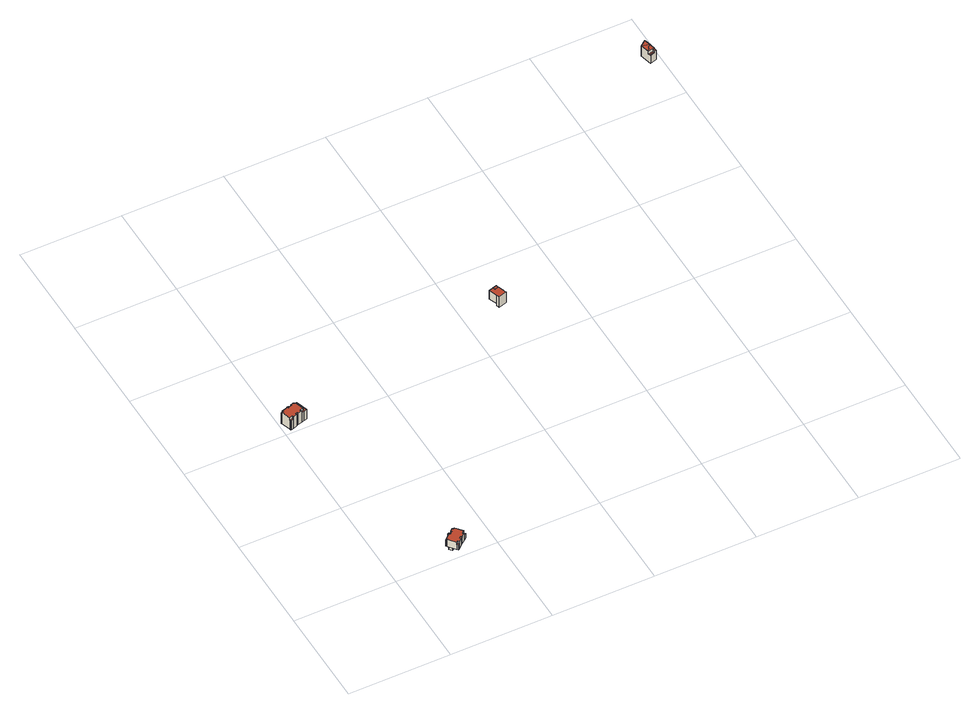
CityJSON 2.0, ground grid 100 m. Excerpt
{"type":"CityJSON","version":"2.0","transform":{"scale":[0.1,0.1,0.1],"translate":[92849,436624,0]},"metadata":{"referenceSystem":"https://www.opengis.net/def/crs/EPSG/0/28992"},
"CityObjects":{
"building1":{"type":"Building","attributes":{"typeOmschr":"tussenpand","statusOmschr":"Pand in gebruik","deviation":"yes","aantalBouwlagen":6,"hoogste_bouwlaag":4,"laagste_bouwlaag":1,"yearOfConstruction":1981},"address":[{"country":"Nederland","locality":"Rotterdam","thoroughfareNumber":"88-89","thoroughfareName":"Scheepmakerskade","postcode":"3011VX"}],"geometry":[{"type":"Solid","lod":"2","boundaries":[[[[0,1,2,3,4]],[[5,6,7,8]],[[9,10,11,12,13,14,15,16,17,18,19,20,21,22,23,24,25,26,27,28,29,30,31,32,33,34,35,36,37,38,39,40,41]],[[21,42,43,22]],[[21,20,44,45,42]],[[35,46,47,36]],[[48,49,50]],[[51,52,53]],[[54,55,56]],[[8,7,57]],[[6,5,58]],[[19,59,44,20]],[[18,60,59,19]],[[17,61,60,18]],[[16,62,61,17]],[[15,63,62,16]],[[14,64,63,15]],[[13,65,64,14]],[[12,66,65,13]],[[11,67,66,12]],[[10,68,67,11]],[[9,69,68,10]],[[41,70,69,9]],[[40,71,70,41]],[[39,72,71,40]],[[38,73,72,39]],[[37,74,73,38]],[[36,47,74,37]],[[75,76,77]],[[34,78,46,35]],[[33,79,78,34]],[[79,33,32,80]],[[80,32,31,81]],[[81,31,30,82]],[[82,30,29,83]],[[83,29,28,84]],[[84,28,27,85]],[[86,26,25,87]],[[24,88,87,25]],[[88,24,23,89]],[[89,23,22,43]],[[90,91,92,93]],[[93,92,94,95]],[[90,96,97,98,91]],[[91,98,99,100]],[[101,102,97,96]],[[42,45,103,49,104]],[[105,104,49,48,76,75]],[[105,75,106,107]],[[27,26,86,108,109,85]],[[110,85,109,52,51]],[[86,111,55,54,108]],[[110,51,103,45]],[[102,101,55,111]],[[107,106,112,113]],[[114,113,112,115,0]],[[114,0,4,116]],[[116,4,3,117]],[[118,1,0,115]],[[1,118,119,2]],[[95,94,120,121,6,58]],[[119,57,7,122,123,2]],[[100,99,120,94]],[[2,123,117,3]],[[6,121,122,7]],[[116,117,123,122,121,120,99,98,97,102,111,86,87,88,89,43,42,104,105,107,113,114]],[[75,77,112,106]],[[103,51,53,50,49]],[[112,77,76,48,50,53,52,109,108,54,56,96,90,93,95,58,5,8,57,119,118,115]],[[91,100,94,92]],[[65,66,67,68,69,70,71,72,73,74,47,46,78,79,80,81,82,83,84,85,110,45,44,59,60,61,62,63,64]],[[55,101,96,56]]]],"semantics":{"surfaces":[{"type":"RoofSurface"},{"type":"GroundSurface"},{"type":"WallSurface"},{"type":"OuterCeilingSurface"}],"values":[[0,0,1,2,2,2,2,2,2,2,2,2,2,2,2,2,2,2,2,2,2,2,2,2,2,2,2,2,2,2,2,2,2,2,2,2,2,2,2,2,2,2,2,2,2,2,2,2,2,2,2,2,2,2,2,2,2,2,2,2,2,2,2,2,2,3,0,0,0,0,0,0]]}}]},
"building2":{"type":"Building","attributes":{"typeOmschr":"tussenpand","statusOmschr":"Pand in gebruik","deviation":"yes","aantalBouwlagen":7,"hoogste_bouwlaag":5,"laagste_bouwlaag":1,"yearOfConstruction":1980},"address":[{"country":"Nederland","locality":"Rotterdam","thoroughfareNumber":"53-49","thoroughfareName":"Wijnkade","postcode":"3011VZ"}],"geometry":[{"type":"Solid","lod":"2","boundaries":[[[[124,125,126,127]],[[128,129,130,131,132,133,134,135,136,137,138,139,140,141,142,143,144,145,146,147,148,149]],[[139,138,150,151,152,153]],[[154,155,156,157]],[[155,154,158,159]],[[160,161,162]],[[143,163,164,144]],[[165,166,167]],[[168,169,170]],[[171,172,173]],[[127,126,174]],[[125,124,175]],[[133,176,177,134]],[[132,178,176,133]],[[131,179,178,132]],[[130,180,179,131]],[[129,181,180,130]],[[128,182,181,129]],[[149,183,182,128]],[[148,184,183,149]],[[147,185,184,148]],[[146,186,185,147]],[[145,187,186,146]],[[144,164,187,145]],[[135,134,177,188,189]],[[142,190,163,143]],[[141,191,190,142]],[[140,192,191,141]],[[192,140,139,153]],[[150,138,137,193]],[[193,137,136,194]],[[195,196,197,198,199]],[[195,199,200,201]],[[201,200,202,203]],[[203,202,204,205]],[[206,207,169,168,161,160]],[[207,189,188,208,169]],[[209,153,152,166,165]],[[206,160,197,196]],[[209,165,208,188]],[[210,211,157,156]],[[212,213,214,215,216]],[[216,215,211,210]],[[217,218,214,213]],[[150,219,172,171,151]],[[218,217,172,219]],[[199,198,220,221]],[[221,220,222,223]],[[224,225,223,222]],[[225,224,226,227]],[[228,229,230,231]],[[212,216,229,228]],[[174,126,232,233,227,226]],[[231,230,234,235,125,175]],[[236,237,205,204]],[[227,233,237,236]],[[159,158,234,230]],[[125,235,232,126]],[[198,197,220]],[[160,162,197]],[[197,162,220]],[[237,233,232,235,234,158,154,157,211,215,214,218,219,150,193,194,189,207,206,196,195,201,203,205]],[[199,221,223,225,227,236,204,202,200]],[[230,229,216,210,156,155,159]],[[183,184,185,186,187,164,163,190,191,192,153,209,188,177,176,178,179,180,181,182]],[[208,165,167,170,169]],[[217,213,173,172]],[[162,161,168,170,167,166,152,151,171,173,213,212,228,231,175,124,127,174,226,224,222,220]],[[135,189,194,136]]]],"semantics":{"surfaces":[{"type":"RoofSurface"},{"type":"GroundSurface"},{"type":"WallSurface"},{"type":"OuterCeilingSurface"}],"values":[[0,1,2,2,2,2,2,2,2,2,2,2,2,2,2,2,2,2,2,2,2,2,2,2,2,2,2,2,2,2,2,2,2,2,2,2,2,2,2,2,2,2,2,2,2,2,2,2,2,2,2,2,2,2,2,2,2,2,0,0,0,3,0,0,0,0,0,0,2]]}}]},
"building3":{"type":"Building","attributes":{"typeOmschr":"half vrijstaand","statusOmschr":"Pand in gebruik","deviation":"yes","aantalBouwlagen":5,"hoogste_bouwlaag":3,"laagste_bouwlaag":1,"yearOfConstruction":1956},"address":[{"country":"Nederland","locality":"Rotterdam","thoroughfareNumber":"3","thoroughfareName":"Bierstraat","postcode":"3011XA"},{"country":"Nederland","locality":"Rotterdam","thoroughfareNumber":"42-38","thoroughfareName":"Wijnhaven","postcode":"3011XA"}],"geometry":[{"type":"Solid","lod":"2","boundaries":[[[[238,239,240,241]],[[242,243,241,240]],[[244,245,246,247,248]],[[249,250,251,252,253]],[[254,255,250,249]],[[253,252,239,238]],[[256,257,258,259,260,254,249,253,238,241,243,261,262]],[[245,260,259,246]],[[263,264,250,255,265,266,267]],[[246,259,258,247]],[[268,269,264,262,261]],[[267,266,248,247,258,257]],[[265,244,248,266]],[[263,256,262,264]],[[267,257,256,263]],[[268,261,243,242]],[[251,250,264,269]],[[240,239,252,251,269,268,242]],[[265,255,254,260,245,244]]]],"semantics":{"surfaces":[{"type":"WallSurface"},{"type":"RoofSurface"},{"type":"GroundSurface"},{"type":"OuterCeilingSurface"}],"values":[[0,0,1,0,0,0,1,0,2,0,0,0,0,0,0,0,0,3,0]]}}]},
"building4":{"type":"Building","attributes":{"statusOmschr":"Pand in gebruik","typeOmschr":"tussenpand","aantalBouwlagen":1,"hoogste_bouwlaag":0,"laagste_bouwlaag":0,"yearOfConstruction":1608},"address":[{"country":"Nederland","locality":"Rotterdam","thoroughfareNumber":"22","thoroughfareName":"Oost-Wijnstraat","postcode":"3011TZ"}],"geometry":[{"type":"Solid","lod":"2","boundaries":[[[[270,271,272,273,274,275,276]],[[277,273,272,278,279]],[[280,271,270,281,282]],[[280,282,283,284]],[[285,277,279,284,283,286]],[[287,275,274,285,286,288]],[[282,281,289,290]],[[290,289,287,288]],[[279,291,284]],[[278,291,279]],[[278,272,291]],[[272,271,291]],[[289,276,287]],[[276,275,287]],[[291,271,280,284]],[[283,282,290,288,286]],[[270,276,289,281]],[[274,273,277,285]]]],"semantics":{"surfaces":[{"type":"WallSurface"},{"type":"RoofSurface"},{"type":"GroundSurface"}],"values":[[0,0,0,0,0,0,0,0,1,1,1,1,1,1,1,1,1,2]]}}]}
},
"vertices":[
[732,115,141],[707,94,141],[717,82,141],[742,103,141],[739,107,141],[661,56,169],[670,45,157],[686,58,157],[677,68,169],[604,164,25],[605,165,25],[607,165,25],[609,166,25],[610,166,25],[612,166,25],[614,166,25],[616,165,25],[617,164,25],[619,164,25],[620,163,25],[622,161,25],[623,160,25],[656,119,25],[599,74,25],[577,102,25],[596,116,25],[585,130,25],[599,141,25],[598,143,25],[597,144,25],[596,146,25],[596,147,25],[596,149,25],[596,151,25],[596,153,25],[596,155,25],[597,156,25],[597,158,25],[598,159,25],[599,161,25],[601,162,25],[602,163,25],[623,160,83],[656,119,83],[622,161,152],[623,160,152],[596,155,152],[597,156,152],[631,167,169],[631,167,156],[640,155,169],[603,144,156],[603,144,169],[611,133,169],[550,103,169],[550,103,156],[559,92,169],[686,58,169],[670,45,169],[620,163,152],[619,164,152],[617,164,152],[616,165,152],[614,166,152],[612,166,152],[610,166,152],[609,166,152],[607,165,152],[605,165,152],[604,164,152],[602,163,152],[601,162,152],[599,161,152],[598,159,152],[597,158,152],[656,187,156],[656,187,169],[665,176,169],[596,153,152],[596,151,152],[596,149,152],[596,147,152],[596,146,152],[597,144,152],[598,143,152],[599,141,152],[585,130,83],[596,116,83],[577,102,83],[599,74,83],[612,20,169],[612,20,141],[628,32,141],[628,32,169],[639,20,141],[639,20,169],[556,89,169],[556,89,83],[612,20,83],[623,7,83],[623,7,141],[547,100,156],[547,100,83],[623,160,156],[631,167,83],[656,187,83],[667,195,155],[667,195,83],[585,130,169],[599,141,169],[603,144,152],[550,103,83],[676,184,169],[676,184,83],[732,115,83],[732,115,169],[739,107,83],[742,103,83],[707,94,169],[717,82,169],[639,20,83],[670,45,83],[686,58,83],[717,82,83],
[106,2022,197],[111,2008,183],[130,2014,183],[125,2028,197],[93,2141,26],[96,2141,26],[98,2140,26],[101,2139,26],[103,2137,26],[104,2135,26],[106,2133,26],[107,2131,26],[123,2081,26],[77,2066,26],[61,2116,26],[78,2122,26],[77,2125,26],[77,2127,26],[78,2130,26],[79,2132,26],[80,2135,26],[82,2137,26],[84,2138,26],[86,2140,26],[88,2140,26],[91,2141,26],[61,2116,55],[61,2116,197],[78,2122,197],[78,2122,179],[42,1989,55],[42,1989,168],[42,1991,168],[42,1991,55],[43,1987,55],[43,1987,168],[148,2144,184],[148,2144,197],[152,2130,197],[79,2132,179],[80,2135,179],[82,2124,183],[82,2124,197],[87,2110,197],[118,2134,197],[118,2134,184],[122,2121,197],[20,2103,197],[20,2103,185],[25,2090,197],[130,2014,197],[111,2008,197],[104,2135,179],[106,2133,179],[103,2137,179],[101,2139,179],[98,2140,179],[96,2141,179],[93,2141,179],[91,2141,179],[88,2140,179],[86,2140,179],[84,2138,179],[82,2137,179],[107,2131,179],[107,2131,55],[78,2130,179],[77,2127,179],[77,2125,179],[77,2066,55],[123,2081,55],[163,2148,55],[160,2148,55],[160,2148,185],[163,2148,185],[163,2148,169],[164,2149,169],[164,2149,55],[189,2157,169],[189,2157,55],[226,2044,169],[226,2044,55],[148,2144,55],[118,2134,55],[107,2131,184],[82,2124,179],[41,1997,168],[41,1997,55],[39,2001,197],[12,2086,197],[12,2086,55],[39,2001,55],[39,2001,168],[8,2099,185],[8,2099,55],[20,2103,55],[167,2135,197],[167,2135,169],[194,2050,197],[194,2050,169],[162,2040,197],[162,2040,169],[167,2026,197],[167,2026,169],[68,2010,197],[68,2010,168],[73,1996,168],[73,1996,197],[130,2014,55],[167,2026,55],[73,1996,55],[111,2008,55],[196,2035,169],[196,2035,55],
[2352,2484,128],[2352,2484,0],[2432,2511,0],[2432,2511,128],[2430,2515,0],[2430,2515,128],[2394,2621,126],[2355,2608,126],[2363,2584,126],[2402,2596,126],[2400,2600,126],[2341,2516,128],[2341,2516,27],[2341,2516,0],[2351,2488,0],[2351,2488,128],[2313,2595,128],[2313,2595,27],[2418,2549,128],[2405,2588,128],[2402,2596,128],[2363,2584,128],[2355,2608,128],[2421,2540,128],[2420,2544,128],[2418,2549,27],[2420,2544,27],[2394,2621,27],[2400,2600,27],[2405,2588,27],[2421,2540,0],[2420,2544,0],
[4874,4464,119],[4874,4464,150],[4854,4552,150],[4854,4552,28],[4881,4434,28],[4881,4434,119],[4879,4443,123],[4920,4568,28],[4890,4561,191],[4920,4568,150],[4924,4476,150],[4924,4476,119],[4924,4476,143],[4941,4479,143],[4941,4479,150],[4947,4451,28],[4947,4451,143],[4931,4447,119],[4931,4447,143],[4929,4456,123],[4929,4456,143],[4902,4501,191]
]}
